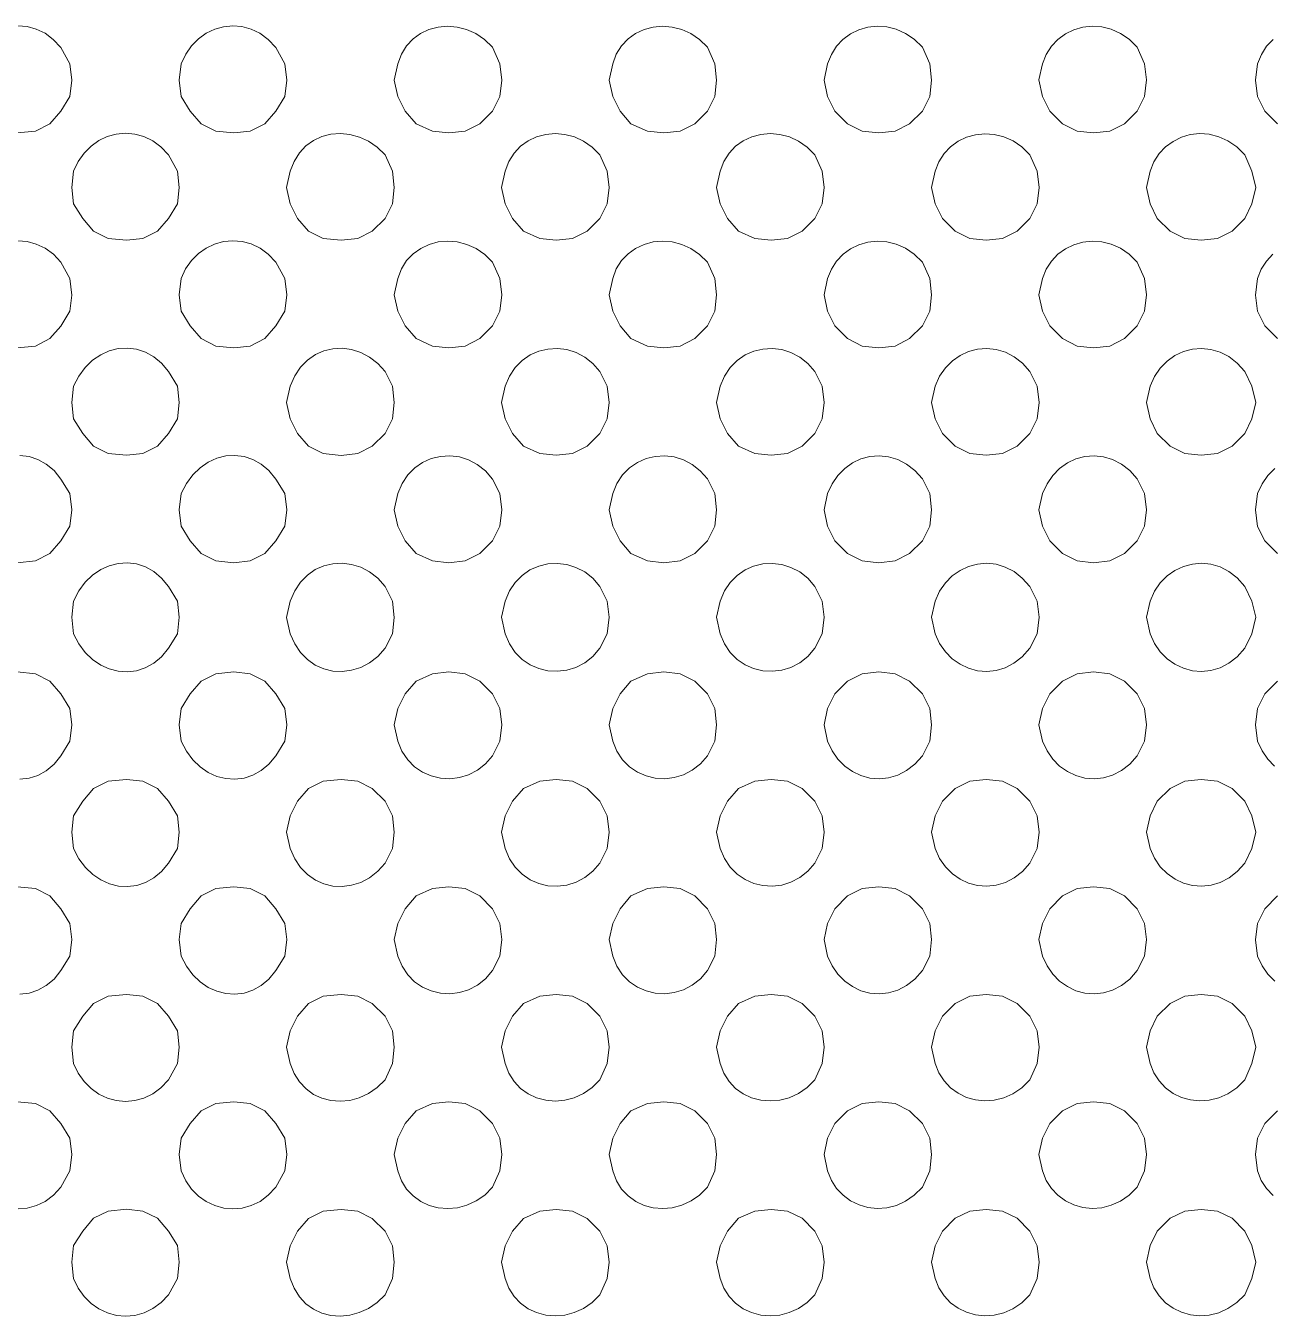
# Model space of a CAD drawing. Extents: x 0 to 248, y -13 to 228.
# Drawn here: x 55.97 to 73.58, y 39.65 to 57.9 of the extents above; entities that cross this region are included whole.
import ezdxf

# ---------------------------------------------------------------- set-up
doc = ezdxf.new("R2010")
doc.units = 0
doc.layers.add('GEOMETRY', color=7, linetype='Continuous')

msp = doc.modelspace()

# ---------------------------------------------------------------- linework, layer by layer
at = {"layer": 'GEOMETRY', "lineweight": 13}
for points in [[(55.849, 56.386), (56.107, 56.411), (56.313, 56.513), (56.468, 56.694), (56.596, 56.9), (56.622, 57.131), (56.622, 57.131), (56.596, 57.364), (56.468, 57.595), (56.36, 57.708), (56.243, 57.794), (56.118, 57.854), (55.989, 57.889), (55.859, 57.9)], [(73.606, 57.707), (73.515, 57.61), (73.441, 57.496), (73.386, 57.364), (73.36, 57.131), (73.386, 56.9), (73.489, 56.694), (73.669, 56.513)], [(55.849, 53.347), (56.107, 53.372), (56.313, 53.476), (56.468, 53.655), (56.596, 53.863), (56.622, 54.092), (56.622, 54.092), (56.596, 54.325), (56.468, 54.558), (56.361, 54.669), (56.244, 54.755), (56.12, 54.814), (55.991, 54.849), (55.86, 54.86)], [(73.604, 54.669), (73.513, 54.572), (73.439, 54.457), (73.386, 54.325), (73.36, 54.093), (73.386, 53.863), (73.489, 53.656), (73.669, 53.476)], [(55.849, 50.308), (56.107, 50.332), (56.313, 50.437), (56.468, 50.617), (56.596, 50.824), (56.622, 51.054), (56.622, 51.054), (56.596, 51.286), (56.468, 51.491), (56.37, 51.61), (56.26, 51.703), (56.142, 51.769), (56.017, 51.81), (55.889, 51.826)], [(73.63, 51.642), (73.532, 51.543), (73.45, 51.424), (73.386, 51.286), (73.36, 51.054), (73.386, 50.822), (73.489, 50.617), (73.669, 50.437)], [(55.889, 47.245), (56.017, 47.26), (56.142, 47.301), (56.261, 47.367), (56.37, 47.459), (56.468, 47.578), (56.596, 47.785), (56.622, 48.015), (56.622, 48.015), (56.596, 48.247), (56.468, 48.454), (56.313, 48.633), (56.107, 48.738), (55.849, 48.763)], [(73.669, 48.633), (73.489, 48.454), (73.386, 48.247), (73.36, 48.015), (73.386, 47.785), (73.45, 47.647), (73.531, 47.528), (73.628, 47.429)], [(55.889, 44.206), (56.017, 44.222), (56.142, 44.262), (56.261, 44.328), (56.37, 44.42), (56.468, 44.539), (56.596, 44.746), (56.622, 44.978), (56.622, 44.978), (56.596, 45.207), (56.468, 45.415), (56.313, 45.595), (56.107, 45.699), (55.849, 45.724)], [(73.669, 45.595), (73.489, 45.414), (73.386, 45.207), (73.36, 44.976), (73.386, 44.746), (73.45, 44.608), (73.532, 44.489), (73.629, 44.39)], [(55.861, 41.169), (55.992, 41.18), (56.121, 41.216), (56.245, 41.277), (56.362, 41.363), (56.468, 41.476), (56.596, 41.707), (56.622, 41.939), (56.622, 41.939), (56.596, 42.168), (56.468, 42.376), (56.313, 42.556), (56.107, 42.66), (55.849, 42.685)], [(73.669, 42.556), (73.489, 42.376), (73.386, 42.168), (73.36, 41.939), (73.386, 41.707), (73.44, 41.574), (73.514, 41.459), (73.606, 41.361)]]:
    msp.add_lwpolyline(points, dxfattribs=at)
for points in [[(59.66, 57.132), (59.635, 57.364), (59.506, 57.595), (59.399, 57.708), (59.281, 57.794), (59.157, 57.854), (59.028, 57.889), (58.897, 57.9), (58.768, 57.887), (58.642, 57.852), (58.523, 57.795), (58.413, 57.717), (58.315, 57.618), (58.232, 57.501), (58.167, 57.364), (58.141, 57.132), (58.167, 56.902), (58.295, 56.695), (58.451, 56.513), (58.656, 56.411), (58.913, 56.386), (59.144, 56.411), (59.351, 56.513), (59.506, 56.695), (59.635, 56.902), (59.66, 57.132)], [(62.7, 57.132), (62.674, 57.364), (62.571, 57.597), (62.458, 57.706), (62.334, 57.789), (62.204, 57.848), (62.069, 57.883), (61.933, 57.894), (61.8, 57.882), (61.672, 57.848), (61.554, 57.792), (61.447, 57.715), (61.355, 57.618), (61.282, 57.5), (61.231, 57.364), (61.179, 57.132), (61.231, 56.902), (61.334, 56.695), (61.489, 56.513), (61.721, 56.411), (61.952, 56.386), (62.183, 56.411), (62.39, 56.513), (62.571, 56.695), (62.674, 56.902), (62.7, 57.132)], [(65.739, 57.132), (65.712, 57.364), (65.61, 57.597), (65.498, 57.706), (65.376, 57.789), (65.246, 57.848), (65.111, 57.882), (64.975, 57.893), (64.841, 57.882), (64.713, 57.848), (64.593, 57.792), (64.486, 57.715), (64.394, 57.618), (64.32, 57.501), (64.269, 57.364), (64.218, 57.132), (64.269, 56.902), (64.373, 56.695), (64.528, 56.513), (64.76, 56.411), (64.992, 56.386), (65.222, 56.411), (65.429, 56.513), (65.61, 56.695), (65.712, 56.902), (65.739, 57.132)], [(68.777, 57.132), (68.751, 57.364), (68.648, 57.597), (68.533, 57.709), (68.409, 57.793), (68.278, 57.851), (68.144, 57.884), (68.009, 57.893), (67.876, 57.879), (67.75, 57.842), (67.632, 57.785), (67.525, 57.707), (67.434, 57.611), (67.361, 57.496), (67.308, 57.364), (67.257, 57.132), (67.308, 56.902), (67.412, 56.695), (67.591, 56.515), (67.798, 56.411), (68.03, 56.386), (68.261, 56.411), (68.467, 56.515), (68.648, 56.695), (68.751, 56.902), (68.777, 57.132)], [(71.816, 57.134), (71.79, 57.364), (71.686, 57.597), (71.572, 57.709), (71.448, 57.793), (71.317, 57.851), (71.183, 57.884), (71.048, 57.893), (70.915, 57.879), (70.789, 57.842), (70.671, 57.785), (70.564, 57.707), (70.473, 57.611), (70.4, 57.496), (70.347, 57.364), (70.296, 57.134), (70.347, 56.902), (70.451, 56.695), (70.63, 56.515), (70.837, 56.411), (71.069, 56.386), (71.3, 56.411), (71.506, 56.515), (71.686, 56.695), (71.79, 56.902), (71.816, 57.134)], [(58.141, 55.613), (58.116, 55.845), (57.987, 56.076), (57.882, 56.188), (57.765, 56.274), (57.641, 56.334), (57.512, 56.369), (57.381, 56.381), (57.251, 56.368), (57.124, 56.334), (57.004, 56.277), (56.894, 56.199), (56.795, 56.1), (56.712, 55.982), (56.647, 55.845), (56.621, 55.613), (56.647, 55.383), (56.776, 55.176), (56.93, 54.996), (57.136, 54.892), (57.393, 54.867), (57.625, 54.892), (57.831, 54.996), (57.987, 55.176), (58.116, 55.383), (58.141, 55.613)], [(61.179, 55.613), (61.155, 55.843), (61.051, 56.076), (60.94, 56.183), (60.818, 56.267), (60.688, 56.327), (60.554, 56.363), (60.419, 56.376), (60.286, 56.366), (60.158, 56.333), (60.039, 56.279), (59.932, 56.202), (59.839, 56.103), (59.765, 55.983), (59.711, 55.843), (59.659, 55.613), (59.711, 55.381), (59.815, 55.176), (59.969, 54.996), (60.175, 54.892), (60.432, 54.867), (60.664, 54.892), (60.87, 54.996), (61.051, 55.176), (61.155, 55.381), (61.179, 55.613)], [(64.218, 55.613), (64.193, 55.843), (64.089, 56.076), (63.979, 56.185), (63.857, 56.269), (63.727, 56.328), (63.592, 56.363), (63.456, 56.375), (63.322, 56.364), (63.194, 56.33), (63.074, 56.274), (62.967, 56.197), (62.875, 56.099), (62.802, 55.981), (62.75, 55.843), (62.699, 55.613), (62.75, 55.381), (62.853, 55.176), (63.007, 54.996), (63.239, 54.892), (63.471, 54.867), (63.703, 54.892), (63.908, 54.996), (64.089, 55.176), (64.193, 55.381), (64.218, 55.613)], [(67.258, 55.613), (67.233, 55.845), (67.129, 56.076), (67.018, 56.185), (66.897, 56.269), (66.767, 56.328), (66.632, 56.364), (66.497, 56.376), (66.363, 56.364), (66.235, 56.331), (66.115, 56.275), (66.007, 56.198), (65.915, 56.1), (65.841, 55.982), (65.79, 55.845), (65.739, 55.613), (65.79, 55.383), (65.893, 55.176), (66.047, 54.996), (66.279, 54.892), (66.511, 54.867), (66.743, 54.892), (66.949, 54.996), (67.129, 55.176), (67.233, 55.383), (67.258, 55.613)], [(70.297, 55.613), (70.272, 55.845), (70.168, 56.076), (70.053, 56.188), (69.93, 56.273), (69.799, 56.331), (69.665, 56.365), (69.53, 56.374), (69.398, 56.36), (69.272, 56.324), (69.154, 56.267), (69.047, 56.189), (68.956, 56.092), (68.882, 55.977), (68.829, 55.845), (68.777, 55.613), (68.829, 55.383), (68.932, 55.176), (69.112, 54.996), (69.318, 54.892), (69.55, 54.867), (69.782, 54.892), (69.987, 54.996), (70.168, 55.176), (70.272, 55.383), (70.297, 55.613)], [(73.361, 55.613), (73.308, 55.845), (73.206, 56.076), (73.092, 56.188), (72.969, 56.273), (72.838, 56.332), (72.704, 56.366), (72.569, 56.375), (72.436, 56.361), (72.31, 56.324), (72.192, 56.266), (72.085, 56.189), (71.994, 56.092), (71.92, 55.977), (71.868, 55.845), (71.816, 55.613), (71.868, 55.383), (71.969, 55.176), (72.151, 54.996), (72.357, 54.892), (72.589, 54.867), (72.821, 54.892), (73.026, 54.996), (73.206, 55.176), (73.308, 55.383), (73.361, 55.613)], [(59.66, 54.095), (59.635, 54.325), (59.506, 54.558), (59.4, 54.67), (59.283, 54.755), (59.159, 54.815), (59.029, 54.85), (58.898, 54.86), (58.768, 54.848), (58.641, 54.813), (58.521, 54.756), (58.411, 54.678), (58.313, 54.58), (58.231, 54.462), (58.167, 54.325), (58.141, 54.095), (58.167, 53.863), (58.295, 53.656), (58.451, 53.476), (58.656, 53.372), (58.913, 53.347), (59.144, 53.372), (59.351, 53.476), (59.506, 53.656), (59.635, 53.863), (59.66, 54.095)], [(62.7, 54.095), (62.674, 54.325), (62.571, 54.558), (62.46, 54.667), (62.337, 54.75), (62.207, 54.809), (62.072, 54.844), (61.936, 54.855), (61.803, 54.843), (61.674, 54.809), (61.555, 54.753), (61.447, 54.677), (61.355, 54.579), (61.282, 54.462), (61.231, 54.325), (61.179, 54.095), (61.231, 53.863), (61.334, 53.656), (61.489, 53.476), (61.721, 53.372), (61.952, 53.347), (62.183, 53.372), (62.39, 53.476), (62.571, 53.656), (62.674, 53.863), (62.7, 54.095)], [(65.739, 54.095), (65.712, 54.325), (65.61, 54.558), (65.499, 54.666), (65.376, 54.75), (65.246, 54.808), (65.111, 54.843), (64.975, 54.854), (64.842, 54.843), (64.713, 54.809), (64.593, 54.753), (64.486, 54.676), (64.394, 54.579), (64.32, 54.462), (64.269, 54.325), (64.218, 54.095), (64.269, 53.863), (64.373, 53.658), (64.528, 53.476), (64.76, 53.372), (64.992, 53.347), (65.222, 53.372), (65.429, 53.476), (65.61, 53.658), (65.712, 53.863), (65.739, 54.095)], [(68.777, 54.095), (68.751, 54.325), (68.648, 54.558), (68.533, 54.67), (68.409, 54.755), (68.278, 54.814), (68.144, 54.847), (68.009, 54.856), (67.877, 54.842), (67.75, 54.805), (67.632, 54.747), (67.526, 54.67), (67.435, 54.572), (67.361, 54.457), (67.308, 54.325), (67.257, 54.095), (67.308, 53.863), (67.412, 53.658), (67.591, 53.476), (67.798, 53.372), (68.03, 53.347), (68.261, 53.372), (68.467, 53.476), (68.648, 53.658), (68.751, 53.863), (68.777, 54.095)], [(71.816, 54.095), (71.79, 54.325), (71.686, 54.558), (71.572, 54.67), (71.447, 54.755), (71.317, 54.814), (71.183, 54.847), (71.048, 54.856), (70.916, 54.841), (70.789, 54.805), (70.671, 54.747), (70.565, 54.669), (70.474, 54.572), (70.4, 54.457), (70.347, 54.325), (70.296, 54.095), (70.347, 53.863), (70.451, 53.658), (70.63, 53.476), (70.837, 53.372), (71.069, 53.347), (71.3, 53.372), (71.506, 53.476), (71.686, 53.658), (71.79, 53.863), (71.816, 54.095)], [(58.141, 52.575), (58.116, 52.805), (57.987, 53.012), (57.89, 53.13), (57.78, 53.221), (57.662, 53.287), (57.537, 53.327), (57.408, 53.343), (57.279, 53.335), (57.152, 53.303), (57.03, 53.248), (56.915, 53.17), (56.812, 53.07), (56.721, 52.948), (56.647, 52.805), (56.621, 52.575), (56.647, 52.343), (56.776, 52.136), (56.93, 51.957), (57.136, 51.852), (57.393, 51.827), (57.625, 51.852), (57.831, 51.957), (57.987, 52.136), (58.116, 52.343), (58.141, 52.575)], [(61.179, 52.573), (61.155, 52.805), (61.051, 53.01), (60.948, 53.126), (60.832, 53.216), (60.708, 53.282), (60.578, 53.323), (60.446, 53.34), (60.314, 53.334), (60.186, 53.303), (60.065, 53.25), (59.954, 53.173), (59.856, 53.073), (59.774, 52.95), (59.711, 52.805), (59.659, 52.573), (59.711, 52.341), (59.815, 52.136), (59.969, 51.957), (60.175, 51.852), (60.432, 51.825), (60.664, 51.852), (60.87, 51.957), (61.051, 52.136), (61.155, 52.341), (61.179, 52.573)], [(64.218, 52.573), (64.193, 52.805), (64.089, 53.01), (63.989, 53.126), (63.875, 53.215), (63.751, 53.28), (63.621, 53.321), (63.487, 53.337), (63.354, 53.329), (63.224, 53.299), (63.101, 53.245), (62.989, 53.168), (62.891, 53.069), (62.81, 52.948), (62.75, 52.805), (62.699, 52.573), (62.75, 52.341), (62.853, 52.136), (63.007, 51.957), (63.239, 51.852), (63.471, 51.827), (63.703, 51.852), (63.908, 51.957), (64.089, 52.136), (64.193, 52.341), (64.218, 52.573)], [(67.258, 52.573), (67.233, 52.805), (67.129, 53.01), (67.028, 53.126), (66.914, 53.215), (66.79, 53.28), (66.66, 53.321), (66.526, 53.337), (66.393, 53.329), (66.263, 53.299), (66.141, 53.245), (66.029, 53.168), (65.93, 53.069), (65.85, 52.948), (65.79, 52.805), (65.739, 52.573), (65.79, 52.343), (65.893, 52.136), (66.047, 51.957), (66.279, 51.852), (66.511, 51.827), (66.743, 51.852), (66.949, 51.957), (67.129, 52.136), (67.233, 52.343), (67.258, 52.573)], [(70.297, 52.573), (70.272, 52.805), (70.168, 53.01), (70.062, 53.129), (69.945, 53.22), (69.821, 53.285), (69.691, 53.324), (69.56, 53.338), (69.429, 53.328), (69.302, 53.294), (69.182, 53.238), (69.072, 53.161), (68.974, 53.062), (68.892, 52.944), (68.829, 52.805), (68.777, 52.573), (68.829, 52.343), (68.932, 52.136), (69.112, 51.957), (69.318, 51.852), (69.55, 51.827), (69.782, 51.852), (69.987, 51.957), (70.168, 52.136), (70.272, 52.343), (70.297, 52.573)], [(73.361, 52.573), (73.308, 52.805), (73.206, 53.012), (73.1, 53.131), (72.983, 53.222), (72.858, 53.286), (72.728, 53.324), (72.596, 53.338), (72.465, 53.327), (72.338, 53.293), (72.218, 53.237), (72.108, 53.159), (72.011, 53.061), (71.93, 52.943), (71.868, 52.805), (71.816, 52.573), (71.868, 52.343), (71.969, 52.136), (72.151, 51.957), (72.357, 51.852), (72.589, 51.827), (72.821, 51.852), (73.026, 51.957), (73.206, 52.136), (73.308, 52.343), (73.361, 52.573)], [(59.66, 51.054), (59.635, 51.286), (59.506, 51.491), (59.409, 51.61), (59.3, 51.702), (59.182, 51.768), (59.057, 51.809), (58.929, 51.825), (58.8, 51.817), (58.673, 51.785), (58.551, 51.73), (58.436, 51.651), (58.332, 51.551), (58.242, 51.429), (58.167, 51.286), (58.141, 51.054), (58.167, 50.824), (58.295, 50.617), (58.451, 50.437), (58.656, 50.333), (58.913, 50.308), (59.144, 50.333), (59.351, 50.437), (59.506, 50.617), (59.635, 50.824), (59.66, 51.054)], [(62.7, 51.054), (62.674, 51.286), (62.571, 51.491), (62.47, 51.607), (62.355, 51.697), (62.231, 51.763), (62.101, 51.803), (61.967, 51.819), (61.834, 51.812), (61.705, 51.781), (61.582, 51.726), (61.47, 51.649), (61.372, 51.55), (61.291, 51.429), (61.231, 51.286), (61.179, 51.054), (61.231, 50.824), (61.334, 50.617), (61.489, 50.437), (61.721, 50.332), (61.952, 50.308), (62.183, 50.332), (62.39, 50.437), (62.571, 50.617), (62.674, 50.824), (62.7, 51.054)], [(65.739, 51.054), (65.712, 51.286), (65.61, 51.493), (65.508, 51.608), (65.394, 51.698), (65.269, 51.763), (65.139, 51.803), (65.005, 51.819), (64.872, 51.811), (64.742, 51.78), (64.62, 51.726), (64.508, 51.649), (64.41, 51.55), (64.329, 51.429), (64.269, 51.286), (64.218, 51.054), (64.269, 50.824), (64.373, 50.617), (64.528, 50.437), (64.76, 50.332), (64.992, 50.308), (65.222, 50.332), (65.429, 50.437), (65.61, 50.617), (65.712, 50.824), (65.739, 51.054)], [(68.777, 51.054), (68.751, 51.286), (68.648, 51.493), (68.541, 51.612), (68.424, 51.703), (68.299, 51.767), (68.169, 51.806), (68.037, 51.819), (67.907, 51.809), (67.78, 51.775), (67.661, 51.719), (67.551, 51.641), (67.453, 51.542), (67.371, 51.424), (67.308, 51.286), (67.257, 51.054), (67.308, 50.824), (67.412, 50.617), (67.591, 50.437), (67.798, 50.332), (68.03, 50.308), (68.261, 50.332), (68.467, 50.437), (68.648, 50.617), (68.751, 50.824), (68.777, 51.054)], [(71.816, 51.054), (71.79, 51.286), (71.686, 51.493), (71.579, 51.612), (71.462, 51.703), (71.337, 51.767), (71.207, 51.806), (71.076, 51.819), (70.945, 51.809), (70.819, 51.775), (70.699, 51.719), (70.589, 51.641), (70.492, 51.542), (70.41, 51.424), (70.347, 51.286), (70.296, 51.054), (70.347, 50.824), (70.451, 50.617), (70.63, 50.437), (70.837, 50.332), (71.069, 50.308), (71.3, 50.332), (71.506, 50.437), (71.686, 50.617), (71.79, 50.824), (71.816, 51.054)], [(58.141, 49.536), (58.116, 49.766), (57.987, 49.973), (57.89, 50.091), (57.78, 50.183), (57.662, 50.249), (57.537, 50.29), (57.409, 50.305), (57.279, 50.297), (57.152, 50.265), (57.03, 50.21), (56.916, 50.132), (56.812, 50.031), (56.722, 49.909), (56.647, 49.766), (56.621, 49.536), (56.647, 49.304), (56.722, 49.161), (56.812, 49.039), (56.916, 48.939), (57.03, 48.861), (57.152, 48.806), (57.279, 48.773), (57.408, 48.765), (57.537, 48.781), (57.661, 48.821), (57.78, 48.887), (57.89, 48.979), (57.987, 49.097), (58.116, 49.304), (58.141, 49.536)], [(61.179, 49.534), (61.155, 49.766), (61.051, 49.973), (60.947, 50.088), (60.831, 50.177), (60.707, 50.243), (60.577, 50.284), (60.444, 50.301), (60.313, 50.294), (60.185, 50.264), (60.064, 50.21), (59.953, 50.133), (59.855, 50.034), (59.774, 49.911), (59.711, 49.766), (59.659, 49.534), (59.711, 49.304), (59.774, 49.159), (59.855, 49.037), (59.953, 48.937), (60.064, 48.86), (60.185, 48.806), (60.313, 48.775), (60.444, 48.768), (60.577, 48.786), (60.707, 48.827), (60.831, 48.892), (60.947, 48.982), (61.051, 49.097), (61.155, 49.304), (61.179, 49.534)], [(64.218, 49.536), (64.193, 49.766), (64.089, 49.973), (63.989, 50.088), (63.874, 50.177), (63.75, 50.242), (63.62, 50.282), (63.486, 50.298), (63.352, 50.291), (63.223, 50.26), (63.1, 50.206), (62.988, 50.129), (62.89, 50.03), (62.81, 49.909), (62.75, 49.766), (62.699, 49.536), (62.75, 49.304), (62.81, 49.162), (62.891, 49.04), (62.989, 48.941), (63.101, 48.865), (63.223, 48.81), (63.353, 48.779), (63.486, 48.772), (63.62, 48.788), (63.75, 48.828), (63.874, 48.893), (63.989, 48.983), (64.089, 49.097), (64.193, 49.304), (64.218, 49.536)], [(67.258, 49.536), (67.233, 49.766), (67.129, 49.973), (67.028, 50.088), (66.914, 50.177), (66.79, 50.242), (66.659, 50.282), (66.525, 50.298), (66.392, 50.29), (66.262, 50.259), (66.14, 50.205), (66.028, 50.129), (65.93, 50.03), (65.849, 49.909), (65.79, 49.766), (65.739, 49.536), (65.79, 49.304), (65.849, 49.162), (65.93, 49.04), (66.028, 48.941), (66.14, 48.865), (66.262, 48.81), (66.392, 48.779), (66.525, 48.772), (66.659, 48.788), (66.79, 48.828), (66.914, 48.893), (67.028, 48.983), (67.129, 49.097), (67.233, 49.304), (67.258, 49.536)], [(70.297, 49.536), (70.272, 49.766), (70.168, 49.973), (70.061, 50.091), (69.944, 50.182), (69.819, 50.246), (69.689, 50.285), (69.557, 50.299), (69.426, 50.288), (69.3, 50.255), (69.18, 50.199), (69.07, 50.121), (68.973, 50.023), (68.891, 49.904), (68.829, 49.766), (68.777, 49.536), (68.829, 49.304), (68.892, 49.166), (68.973, 49.048), (69.07, 48.949), (69.18, 48.871), (69.3, 48.815), (69.426, 48.781), (69.557, 48.771), (69.689, 48.785), (69.818, 48.823), (69.943, 48.888), (70.061, 48.979), (70.168, 49.097), (70.272, 49.304), (70.297, 49.536)], [(73.361, 49.536), (73.308, 49.766), (73.206, 49.973), (73.1, 50.092), (72.982, 50.183), (72.857, 50.248), (72.727, 50.286), (72.595, 50.3), (72.465, 50.289), (72.338, 50.255), (72.218, 50.199), (72.108, 50.121), (72.011, 50.022), (71.93, 49.904), (71.868, 49.766), (71.816, 49.536), (71.868, 49.304), (71.93, 49.167), (72.011, 49.048), (72.108, 48.95), (72.218, 48.872), (72.338, 48.815), (72.465, 48.781), (72.595, 48.771), (72.727, 48.784), (72.857, 48.823), (72.982, 48.887), (73.1, 48.979), (73.206, 49.097), (73.308, 49.304), (73.361, 49.536)], [(59.66, 48.015), (59.635, 48.247), (59.506, 48.454), (59.351, 48.634), (59.144, 48.738), (58.913, 48.763), (58.656, 48.738), (58.451, 48.634), (58.295, 48.454), (58.167, 48.247), (58.141, 48.015), (58.167, 47.785), (58.241, 47.642), (58.331, 47.52), (58.435, 47.42), (58.549, 47.341), (58.672, 47.286), (58.799, 47.254), (58.929, 47.245), (59.057, 47.261), (59.182, 47.302), (59.3, 47.368), (59.409, 47.46), (59.506, 47.578), (59.635, 47.785), (59.66, 48.015)], [(62.7, 48.015), (62.674, 48.247), (62.571, 48.454), (62.39, 48.634), (62.183, 48.738), (61.952, 48.763), (61.721, 48.738), (61.489, 48.634), (61.334, 48.454), (61.231, 48.247), (61.179, 48.015), (61.231, 47.785), (61.29, 47.643), (61.371, 47.522), (61.469, 47.423), (61.581, 47.346), (61.704, 47.292), (61.833, 47.261), (61.967, 47.253), (62.101, 47.269), (62.232, 47.309), (62.356, 47.374), (62.47, 47.463), (62.571, 47.578), (62.674, 47.785), (62.7, 48.015)], [(65.739, 48.015), (65.712, 48.247), (65.61, 48.454), (65.429, 48.634), (65.222, 48.738), (64.992, 48.763), (64.76, 48.738), (64.528, 48.634), (64.373, 48.454), (64.269, 48.247), (64.218, 48.015), (64.269, 47.785), (64.329, 47.643), (64.409, 47.522), (64.508, 47.423), (64.62, 47.346), (64.742, 47.292), (64.872, 47.261), (65.006, 47.253), (65.14, 47.269), (65.271, 47.309), (65.395, 47.374), (65.509, 47.463), (65.61, 47.578), (65.712, 47.785), (65.739, 48.015)], [(68.777, 48.017), (68.751, 48.247), (68.648, 48.454), (68.467, 48.634), (68.261, 48.738), (68.03, 48.763), (67.798, 48.738), (67.591, 48.634), (67.412, 48.454), (67.308, 48.247), (67.257, 48.017), (67.308, 47.785), (67.371, 47.647), (67.452, 47.529), (67.55, 47.43), (67.66, 47.353), (67.78, 47.297), (67.907, 47.263), (68.038, 47.253), (68.17, 47.266), (68.3, 47.305), (68.425, 47.369), (68.542, 47.46), (68.648, 47.578), (68.751, 47.785), (68.777, 48.017)], [(71.816, 48.017), (71.79, 48.247), (71.686, 48.454), (71.506, 48.634), (71.3, 48.738), (71.069, 48.763), (70.837, 48.738), (70.63, 48.634), (70.451, 48.454), (70.347, 48.247), (70.296, 48.017), (70.347, 47.785), (70.41, 47.647), (70.491, 47.529), (70.589, 47.43), (70.699, 47.353), (70.819, 47.297), (70.946, 47.263), (71.077, 47.253), (71.209, 47.266), (71.338, 47.305), (71.463, 47.369), (71.58, 47.46), (71.686, 47.578), (71.79, 47.785), (71.816, 48.017)], [(58.141, 46.497), (58.116, 46.729), (57.987, 46.934), (57.831, 47.114), (57.625, 47.218), (57.393, 47.243), (57.136, 47.218), (56.93, 47.114), (56.776, 46.934), (56.647, 46.729), (56.621, 46.497), (56.647, 46.265), (56.722, 46.122), (56.813, 46), (56.917, 45.9), (57.032, 45.822), (57.154, 45.767), (57.281, 45.735), (57.41, 45.727), (57.539, 45.743), (57.663, 45.784), (57.782, 45.85), (57.891, 45.942), (57.987, 46.06), (58.116, 46.265), (58.141, 46.497)], [(61.179, 46.497), (61.155, 46.727), (61.051, 46.934), (60.87, 47.114), (60.664, 47.218), (60.432, 47.243), (60.175, 47.218), (59.969, 47.114), (59.815, 46.934), (59.711, 46.727), (59.659, 46.497), (59.711, 46.265), (59.774, 46.12), (59.856, 45.997), (59.954, 45.897), (60.065, 45.82), (60.186, 45.766), (60.314, 45.736), (60.446, 45.729), (60.578, 45.747), (60.708, 45.788), (60.833, 45.854), (60.948, 45.945), (61.051, 46.06), (61.155, 46.265), (61.179, 46.497)], [(64.218, 46.497), (64.193, 46.729), (64.089, 46.934), (63.908, 47.114), (63.703, 47.218), (63.471, 47.243), (63.239, 47.218), (63.007, 47.114), (62.853, 46.934), (62.75, 46.729), (62.699, 46.497), (62.75, 46.265), (62.811, 46.122), (62.892, 46.001), (62.99, 45.902), (63.102, 45.825), (63.224, 45.771), (63.354, 45.74), (63.487, 45.733), (63.621, 45.749), (63.751, 45.79), (63.875, 45.855), (63.989, 45.945), (64.089, 46.06), (64.193, 46.265), (64.218, 46.497)], [(67.258, 46.497), (67.233, 46.729), (67.129, 46.934), (66.949, 47.114), (66.743, 47.218), (66.511, 47.243), (66.279, 47.218), (66.047, 47.114), (65.893, 46.934), (65.79, 46.729), (65.739, 46.497), (65.79, 46.265), (65.85, 46.123), (65.93, 46.002), (66.029, 45.903), (66.141, 45.826), (66.263, 45.772), (66.393, 45.741), (66.526, 45.734), (66.66, 45.75), (66.79, 45.791), (66.914, 45.855), (67.028, 45.945), (67.129, 46.06), (67.233, 46.265), (67.258, 46.497)], [(70.297, 46.497), (70.272, 46.729), (70.168, 46.934), (69.987, 47.114), (69.782, 47.218), (69.55, 47.243), (69.318, 47.218), (69.112, 47.114), (68.932, 46.934), (68.829, 46.729), (68.777, 46.497), (68.829, 46.265), (68.892, 46.127), (68.974, 46.008), (69.072, 45.91), (69.182, 45.832), (69.302, 45.776), (69.429, 45.743), (69.56, 45.733), (69.691, 45.747), (69.821, 45.786), (69.945, 45.85), (70.062, 45.942), (70.168, 46.06), (70.272, 46.265), (70.297, 46.497)], [(73.361, 46.497), (73.308, 46.729), (73.206, 46.934), (73.026, 47.114), (72.821, 47.218), (72.589, 47.243), (72.357, 47.218), (72.151, 47.114), (71.969, 46.934), (71.868, 46.729), (71.816, 46.497), (71.868, 46.265), (71.931, 46.128), (72.012, 46.009), (72.11, 45.911), (72.22, 45.833), (72.34, 45.777), (72.467, 45.743), (72.598, 45.733), (72.729, 45.747), (72.859, 45.786), (72.984, 45.85), (73.1, 45.942), (73.206, 46.06), (73.308, 46.265), (73.361, 46.497)], [(59.66, 44.978), (59.635, 45.208), (59.506, 45.415), (59.351, 45.595), (59.144, 45.699), (58.913, 45.724), (58.656, 45.699), (58.451, 45.595), (58.295, 45.415), (58.167, 45.208), (58.141, 44.978), (58.167, 44.746), (58.241, 44.603), (58.331, 44.481), (58.435, 44.38), (58.549, 44.302), (58.672, 44.247), (58.799, 44.215), (58.929, 44.206), (59.057, 44.222), (59.182, 44.263), (59.3, 44.329), (59.409, 44.421), (59.506, 44.539), (59.635, 44.746), (59.66, 44.978)], [(62.7, 44.978), (62.674, 45.207), (62.571, 45.415), (62.39, 45.595), (62.183, 45.699), (61.952, 45.724), (61.721, 45.699), (61.489, 45.595), (61.334, 45.415), (61.231, 45.207), (61.179, 44.978), (61.231, 44.746), (61.291, 44.603), (61.371, 44.482), (61.469, 44.383), (61.581, 44.306), (61.704, 44.252), (61.833, 44.221), (61.967, 44.213), (62.101, 44.229), (62.231, 44.269), (62.356, 44.334), (62.47, 44.424), (62.571, 44.539), (62.674, 44.746), (62.7, 44.978)], [(65.739, 44.978), (65.712, 45.207), (65.61, 45.415), (65.429, 45.595), (65.222, 45.699), (64.992, 45.724), (64.76, 45.699), (64.528, 45.595), (64.373, 45.415), (64.269, 45.207), (64.218, 44.978), (64.269, 44.746), (64.329, 44.603), (64.41, 44.482), (64.508, 44.383), (64.62, 44.306), (64.743, 44.252), (64.872, 44.221), (65.006, 44.213), (65.14, 44.229), (65.27, 44.269), (65.395, 44.334), (65.509, 44.424), (65.61, 44.539), (65.712, 44.746), (65.739, 44.978)], [(68.777, 44.978), (68.751, 45.207), (68.648, 45.415), (68.467, 45.595), (68.261, 45.699), (68.03, 45.724), (67.798, 45.699), (67.591, 45.595), (67.412, 45.415), (67.308, 45.207), (67.257, 44.978), (67.308, 44.746), (67.371, 44.608), (67.453, 44.489), (67.55, 44.39), (67.66, 44.313), (67.78, 44.256), (67.907, 44.223), (68.038, 44.212), (68.17, 44.226), (68.3, 44.265), (68.425, 44.329), (68.542, 44.42), (68.648, 44.539), (68.751, 44.746), (68.777, 44.978)], [(71.816, 44.978), (71.79, 45.207), (71.686, 45.415), (71.506, 45.595), (71.3, 45.699), (71.069, 45.724), (70.837, 45.699), (70.63, 45.595), (70.451, 45.415), (70.347, 45.207), (70.296, 44.978), (70.347, 44.746), (70.41, 44.608), (70.492, 44.489), (70.589, 44.39), (70.699, 44.313), (70.819, 44.256), (70.946, 44.223), (71.077, 44.212), (71.209, 44.226), (71.338, 44.265), (71.463, 44.329), (71.58, 44.42), (71.686, 44.539), (71.79, 44.746), (71.816, 44.978)], [(58.141, 43.458), (58.116, 43.688), (57.987, 43.895), (57.831, 44.075), (57.625, 44.179), (57.393, 44.204), (57.136, 44.179), (56.93, 44.075), (56.776, 43.895), (56.647, 43.688), (56.621, 43.458), (56.647, 43.226), (56.712, 43.089), (56.795, 42.97), (56.894, 42.872), (57.004, 42.794), (57.125, 42.737), (57.251, 42.702), (57.382, 42.69), (57.513, 42.702), (57.642, 42.737), (57.766, 42.797), (57.882, 42.883), (57.987, 42.995), (58.116, 43.226), (58.141, 43.458)], [(61.179, 43.457), (61.155, 43.688), (61.051, 43.895), (60.87, 44.075), (60.664, 44.179), (60.432, 44.204), (60.175, 44.179), (59.969, 44.075), (59.815, 43.895), (59.711, 43.688), (59.659, 43.457), (59.711, 43.226), (59.766, 43.086), (59.84, 42.966), (59.933, 42.867), (60.04, 42.79), (60.159, 42.735), (60.286, 42.703), (60.418, 42.692), (60.553, 42.705), (60.686, 42.741), (60.816, 42.801), (60.939, 42.885), (61.051, 42.993), (61.155, 43.226), (61.179, 43.457)], [(64.218, 43.457), (64.193, 43.688), (64.089, 43.895), (63.908, 44.075), (63.703, 44.179), (63.471, 44.204), (63.239, 44.179), (63.007, 44.075), (62.853, 43.895), (62.75, 43.688), (62.699, 43.457), (62.75, 43.226), (62.802, 43.089), (62.875, 42.971), (62.967, 42.873), (63.074, 42.796), (63.194, 42.74), (63.322, 42.707), (63.456, 42.695), (63.591, 42.707), (63.726, 42.742), (63.856, 42.801), (63.978, 42.885), (64.089, 42.993), (64.193, 43.226), (64.218, 43.457)], [(67.258, 43.457), (67.233, 43.688), (67.129, 43.895), (66.949, 44.075), (66.743, 44.179), (66.511, 44.204), (66.279, 44.179), (66.047, 44.075), (65.893, 43.895), (65.79, 43.688), (65.739, 43.457), (65.79, 43.226), (65.84, 43.089), (65.914, 42.971), (66.006, 42.874), (66.113, 42.797), (66.233, 42.742), (66.362, 42.708), (66.495, 42.697), (66.631, 42.708), (66.766, 42.743), (66.896, 42.802), (67.018, 42.885), (67.129, 42.993), (67.233, 43.226), (67.258, 43.457)], [(70.297, 43.457), (70.272, 43.688), (70.168, 43.895), (69.987, 44.075), (69.782, 44.179), (69.55, 44.204), (69.318, 44.179), (69.112, 44.075), (68.932, 43.895), (68.829, 43.688), (68.777, 43.457), (68.829, 43.226), (68.881, 43.094), (68.955, 42.979), (69.046, 42.882), (69.152, 42.805), (69.27, 42.747), (69.397, 42.711), (69.53, 42.697), (69.664, 42.706), (69.799, 42.739), (69.929, 42.798), (70.053, 42.882), (70.168, 42.993), (70.272, 43.226), (70.297, 43.457)], [(73.361, 43.458), (73.308, 43.688), (73.206, 43.895), (73.026, 44.075), (72.821, 44.179), (72.589, 44.204), (72.357, 44.179), (72.151, 44.075), (71.969, 43.895), (71.868, 43.688), (71.816, 43.458), (71.868, 43.226), (71.92, 43.094), (71.994, 42.979), (72.085, 42.882), (72.192, 42.804), (72.31, 42.747), (72.437, 42.711), (72.57, 42.697), (72.705, 42.706), (72.839, 42.739), (72.969, 42.798), (73.093, 42.883), (73.206, 42.995), (73.308, 43.226), (73.361, 43.458)], [(59.66, 41.939), (59.635, 42.169), (59.506, 42.376), (59.351, 42.556), (59.144, 42.66), (58.913, 42.685), (58.656, 42.66), (58.451, 42.556), (58.295, 42.376), (58.167, 42.169), (58.141, 41.939), (58.167, 41.707), (58.232, 41.569), (58.315, 41.451), (58.413, 41.352), (58.523, 41.274), (58.643, 41.217), (58.77, 41.182), (58.9, 41.169), (59.031, 41.181), (59.16, 41.216), (59.284, 41.277), (59.4, 41.363), (59.506, 41.476), (59.635, 41.707), (59.66, 41.939)], [(62.7, 41.939), (62.674, 42.169), (62.571, 42.376), (62.39, 42.556), (62.183, 42.66), (61.952, 42.685), (61.721, 42.66), (61.489, 42.556), (61.334, 42.376), (61.231, 42.169), (61.179, 41.939), (61.231, 41.707), (61.282, 41.569), (61.356, 41.451), (61.448, 41.353), (61.556, 41.276), (61.675, 41.22), (61.804, 41.187), (61.937, 41.175), (62.073, 41.187), (62.208, 41.222), (62.338, 41.282), (62.46, 41.366), (62.571, 41.476), (62.674, 41.707), (62.7, 41.939)], [(65.739, 41.939), (65.712, 42.168), (65.61, 42.376), (65.429, 42.556), (65.222, 42.66), (64.992, 42.685), (64.76, 42.66), (64.528, 42.556), (64.373, 42.376), (64.269, 42.168), (64.218, 41.939), (64.269, 41.707), (64.321, 41.569), (64.394, 41.451), (64.487, 41.353), (64.595, 41.276), (64.714, 41.22), (64.843, 41.187), (64.976, 41.175), (65.112, 41.187), (65.247, 41.222), (65.377, 41.282), (65.499, 41.366), (65.61, 41.476), (65.712, 41.707), (65.739, 41.939)], [(68.777, 41.939), (68.751, 42.17), (68.648, 42.376), (68.467, 42.556), (68.261, 42.66), (68.03, 42.685), (67.798, 42.66), (67.591, 42.556), (67.412, 42.376), (67.308, 42.17), (67.257, 41.939), (67.308, 41.707), (67.361, 41.574), (67.435, 41.459), (67.527, 41.362), (67.633, 41.284), (67.752, 41.227), (67.879, 41.191), (68.011, 41.177), (68.146, 41.186), (68.28, 41.22), (68.411, 41.279), (68.534, 41.364), (68.648, 41.476), (68.751, 41.707), (68.777, 41.939)], [(71.816, 41.939), (71.79, 42.17), (71.686, 42.376), (71.506, 42.556), (71.3, 42.66), (71.069, 42.685), (70.837, 42.66), (70.63, 42.556), (70.451, 42.376), (70.347, 42.17), (70.296, 41.939), (70.347, 41.707), (70.4, 41.574), (70.474, 41.459), (70.565, 41.362), (70.672, 41.285), (70.79, 41.228), (70.918, 41.192), (71.05, 41.178), (71.185, 41.187), (71.319, 41.221), (71.45, 41.279), (71.573, 41.364), (71.686, 41.476), (71.79, 41.707), (71.816, 41.939)], [(58.141, 40.419), (58.116, 40.651), (57.987, 40.856), (57.831, 41.038), (57.625, 41.14), (57.393, 41.167), (57.136, 41.14), (56.93, 41.038), (56.776, 40.856), (56.647, 40.651), (56.621, 40.419), (56.647, 40.187), (56.712, 40.049), (56.795, 39.931), (56.894, 39.833), (57.005, 39.755), (57.126, 39.699), (57.253, 39.665), (57.383, 39.653), (57.515, 39.665), (57.644, 39.7), (57.767, 39.76), (57.883, 39.846), (57.987, 39.957), (58.116, 40.187), (58.141, 40.419)], [(61.179, 40.419), (61.155, 40.649), (61.051, 40.856), (60.87, 41.036), (60.664, 41.14), (60.432, 41.164), (60.175, 41.14), (59.969, 41.036), (59.815, 40.856), (59.711, 40.649), (59.659, 40.419), (59.711, 40.187), (59.765, 40.047), (59.84, 39.928), (59.932, 39.83), (60.039, 39.753), (60.158, 39.698), (60.285, 39.665), (60.418, 39.655), (60.552, 39.668), (60.686, 39.704), (60.816, 39.763), (60.939, 39.846), (61.051, 39.954), (61.155, 40.187), (61.179, 40.419)], [(64.218, 40.419), (64.193, 40.649), (64.089, 40.856), (63.908, 41.036), (63.703, 41.14), (63.471, 41.164), (63.239, 41.14), (63.007, 41.036), (62.853, 40.856), (62.75, 40.649), (62.699, 40.419), (62.75, 40.187), (62.802, 40.05), (62.875, 39.933), (62.967, 39.835), (63.074, 39.759), (63.194, 39.703), (63.322, 39.669), (63.456, 39.658), (63.592, 39.669), (63.726, 39.704), (63.856, 39.763), (63.978, 39.846), (64.089, 39.954), (64.193, 40.187), (64.218, 40.419)], [(67.258, 40.419), (67.233, 40.649), (67.129, 40.856), (66.949, 41.038), (66.743, 41.14), (66.511, 41.164), (66.279, 41.14), (66.047, 41.038), (65.893, 40.856), (65.79, 40.649), (65.739, 40.419), (65.79, 40.187), (65.84, 40.05), (65.914, 39.933), (66.006, 39.835), (66.113, 39.759), (66.233, 39.703), (66.362, 39.669), (66.495, 39.658), (66.631, 39.669), (66.766, 39.704), (66.896, 39.763), (67.018, 39.846), (67.129, 39.954), (67.233, 40.187), (67.258, 40.419)], [(70.297, 40.419), (70.272, 40.649), (70.168, 40.856), (69.987, 41.038), (69.782, 41.14), (69.55, 41.164), (69.318, 41.14), (69.112, 41.038), (68.932, 40.856), (68.829, 40.649), (68.777, 40.419), (68.829, 40.187), (68.881, 40.055), (68.955, 39.94), (69.046, 39.844), (69.152, 39.766), (69.27, 39.709), (69.397, 39.672), (69.53, 39.658), (69.664, 39.667), (69.799, 39.7), (69.929, 39.759), (70.053, 39.843), (70.168, 39.954), (70.272, 40.187), (70.297, 40.419)], [(73.361, 40.419), (73.308, 40.651), (73.206, 40.856), (73.026, 41.038), (72.821, 41.14), (72.589, 41.164), (72.357, 41.14), (72.151, 41.038), (71.969, 40.856), (71.868, 40.651), (71.816, 40.419), (71.868, 40.187), (71.92, 40.055), (71.994, 39.94), (72.085, 39.843), (72.192, 39.766), (72.31, 39.708), (72.437, 39.672), (72.57, 39.658), (72.705, 39.667), (72.839, 39.701), (72.969, 39.76), (73.093, 39.845), (73.206, 39.957), (73.308, 40.187), (73.361, 40.419)]]:
    msp.add_lwpolyline(points, close=True, dxfattribs=at)

doc.saveas('drawing.dxf')
